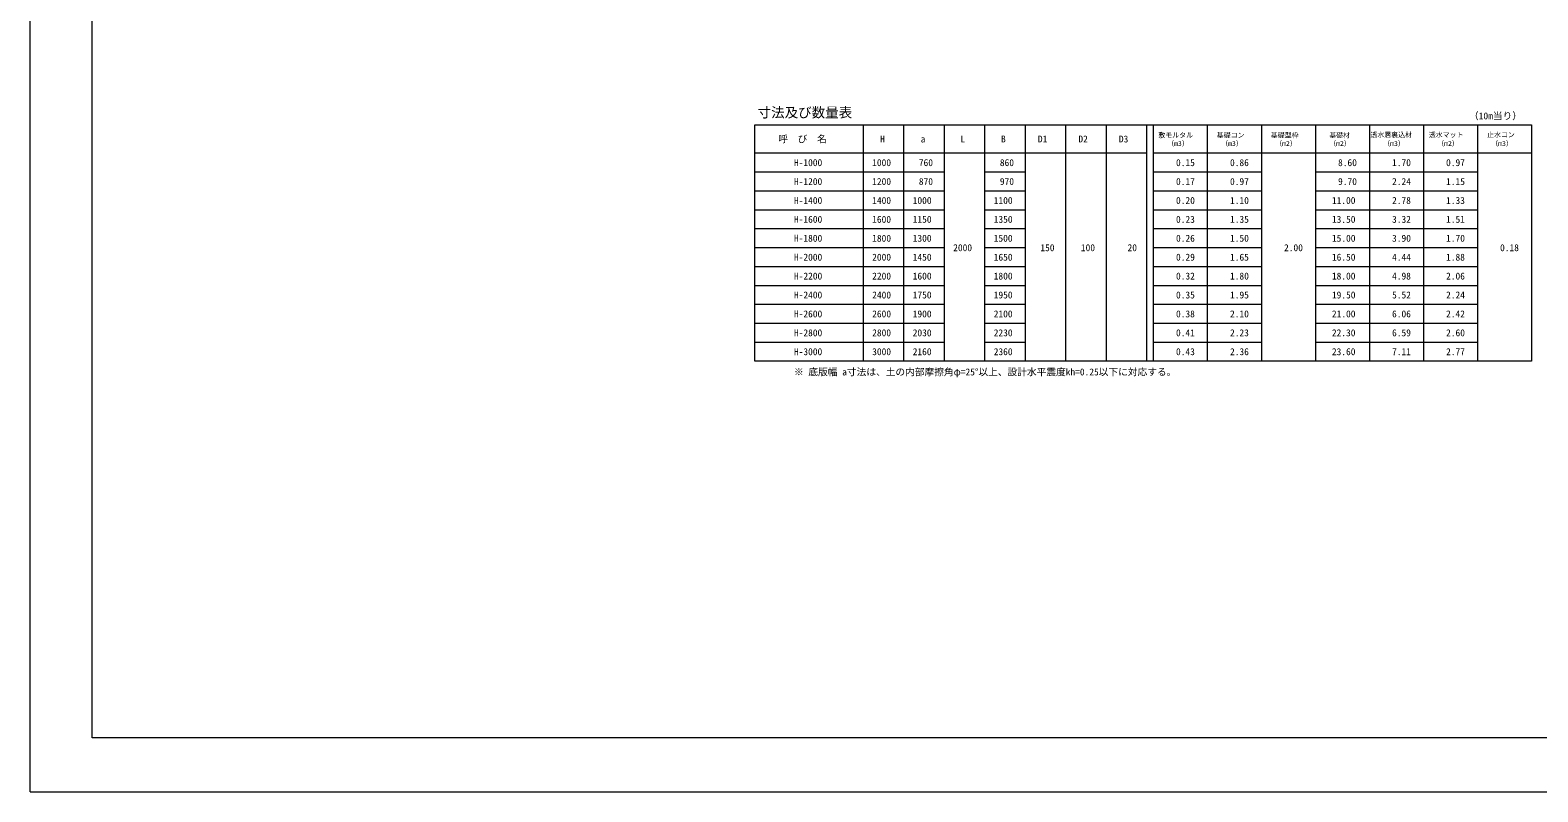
# Model space of a CAD drawing. Units: millimetres, scale not verified. Extents: x -2 to 84098, y -2 to 59398.
# Drawn here: x -2 to 55826, y -2 to 28198 of the extents above; entities that cross this region are included whole.
import ezdxf
from ezdxf.enums import TextEntityAlignment as Align

# ---------------------------------------------------------------- set-up
doc = ezdxf.new("R2010")
doc.units = ezdxf.units.MM
doc.header["$LTSCALE"] = 100
doc.layers.add('D-MTR', color=1, linetype='Continuous')
doc.layers.add('D-MTR-TXT', color=1, linetype='Continuous')
for name, color, linetype, lineweight in [('D-MTR-FRAM', 7, 'Continuous', 18), ('D-TTL(外枠）', 2, 'Continuous', 18), ('DEFPOINTS_3', 7, 'Continuous', 18)]:
    doc.layers.add(name, color=color, linetype=linetype, lineweight=lineweight)
doc.styles.add('ＭＳ ゴシック', font='')
doc.styles.get('ＭＳ ゴシック').set_extended_font_data('MS Gothic')

msp = doc.modelspace()

# ---------------------------------------------------------------- linework, layer by layer
at = {"layer": 'D-MTR-FRAM'}
for p, q in [((26837.8, 24688), (55587.8, 24688)), ((26837.8, 15938), (26837.8, 24688)), ((30837.8, 24688), (30837.8, 15938)), ((32337.8, 24688), (32337.8, 15938)), ((33837.8, 24688), (33837.8, 15938)), ((35337.8, 24688), (35337.8, 15938)), ((36837.8, 24688), (36837.8, 15938)), ((38337.8, 24688), (38337.8, 15938)), ((39837.8, 24688), (39837.8, 15938)), ((41337.8, 24688), (41337.8, 15938)), ((41587.8, 24688), (41587.8, 15938)), ((43587.8, 24688), (43587.8, 15938)), ((45587.8, 24688), (45587.8, 15938)), ((47587.8, 24688), (47587.8, 15938)), ((49587.8, 24688), (49587.8, 15938)), ((51587.8, 24688), (51587.8, 15938)), ((53587.8, 24688), (53587.8, 15938)), ((55587.8, 24688), (55587.8, 15938)), ((41337.8, 23638), (26837.8, 23638)), ((55587.8, 23638), (41587.8, 23638)), ((33837.8, 22938), (26837.8, 22938)), ((36837.8, 22938), (35337.8, 22938)), ((45587.8, 22938), (41587.8, 22938)), ((49587.8, 22938), (47587.8, 22938)), ((53587.8, 22938), (49587.8, 22938)), ((33837.8, 22238), (26837.8, 22238)), ((36837.8, 22238), (35337.8, 22238)), ((45587.8, 22238), (41587.8, 22238)), ((49587.8, 22238), (47587.8, 22238)), ((53587.8, 22238), (49587.8, 22238)), ((33837.8, 21538), (26837.8, 21538)), ((36837.8, 21538), (35337.8, 21538)), ((45587.8, 21538), (41587.8, 21538)), ((49587.8, 21538), (47587.8, 21538)), ((53587.8, 21538), (49587.8, 21538)), ((33837.8, 20838), (26837.8, 20838)), ((36837.8, 20838), (35337.8, 20838)), ((45587.8, 20838), (41587.8, 20838)), ((49587.8, 20838), (47587.8, 20838)), ((53587.8, 20838), (49587.8, 20838)), ((33837.8, 20138), (26837.8, 20138)), ((36837.8, 20138), (35337.8, 20138)), ((45587.8, 20138), (41587.8, 20138)), ((53587.8, 20138), (47587.8, 20138)), ((33837.8, 19438), (26837.8, 19438)), ((36837.8, 19438), (35337.8, 19438)), ((45587.8, 19438), (41587.8, 19438)), ((49587.8, 19438), (47587.8, 19438)), ((53587.8, 19438), (49587.8, 19438)), ((33837.8, 18738), (26837.8, 18738)), ((36837.8, 18738), (35337.8, 18738)), ((45587.8, 18738), (41587.8, 18738)), ((49587.8, 18738), (47587.8, 18738)), ((53587.8, 18738), (49587.8, 18738)), ((33837.8, 18038), (26837.8, 18038)), ((36837.8, 18038), (35337.8, 18038)), ((45587.8, 18038), (41587.8, 18038)), ((49587.8, 18038), (47587.8, 18038)), ((53587.8, 18038), (49587.8, 18038)), ((33837.8, 17338), (26837.8, 17338)), ((36837.8, 17338), (35337.8, 17338)), ((45587.8, 17338), (41587.8, 17338)), ((49587.8, 17338), (47587.8, 17338)), ((53587.8, 17338), (49587.8, 17338)), ((33837.8, 16638), (26837.8, 16638)), ((36837.8, 16638), (35337.8, 16638)), ((45587.8, 16638), (41587.8, 16638)), ((49587.8, 16638), (47587.8, 16638)), ((53587.8, 16638), (49587.8, 16638)), ((55587.8, 15938), (26837.8, 15938))]:
    msp.add_line(p, q, dxfattribs=at)
at = {"layer": 'D-TTL(外枠）'}
for p, q in [((2298.2, 1998), (2298.2, 57398)), ((81798.2, 1998), (2298.2, 1998))]:
    msp.add_line(p, q, dxfattribs=at)
at = {"layer": 'DEFPOINTS_3'}
for q in [(-1.8, 59398), (84098.2, -2)]:
    msp.add_line((-1.8, -2), q, dxfattribs=at)

# ---------------------------------------------------------------- texts
at = {"layer": 'D-MTR', "style": 'ＭＳ ゴシック'}
msp.add_text('寸法及び数量表', height=366.6, dxfattribs=at).set_placement((26936.2, 24855.5), align=Align.BOTTOM_LEFT)
at = {"layer": 'D-MTR-TXT', "style": 'ＭＳ ゴシック'}
for s, height, p in [('（10m当り）', 256.6, (53277.7, 24818.9)), ('呼\u3000び\u3000名', 256.6, (27700.7, 23963)), ('H', 256.6, (31474.1, 23963)), ('a', 256.6, (32974.1, 23963)), ('L', 256.6, (34450.3, 23963)), ('B', 256.6, (35950.3, 23963)), ('D1', 256.6, (37312.8, 23963)), ('D2', 256.6, (38812.8, 23963)), ('D3', 256.6, (40312.8, 23963)), ('敷モルタル', 183.3, (41775.6, 24163)), ('（m3）', 183.3, (42100.5, 23855.3)), ('基礎コン', 183.3, (43938, 24163)), ('（m3）', 183.3, (44100.5, 23855.3)), ('基礎型枠', 183.3, (45938, 24163)), ('（m2）', 183.3, (46100.5, 23855.3)), ('基礎材', 183.3, (48100.5, 24163)), ('（m2）', 183.3, (48100.5, 23855.3)), ('透水層裏込材', 183.3, (49627.8, 24178)), ('（m3）', 183.3, (50100.5, 23855.3)), ('透水マット', 183.3, (51787.8, 24178)), ('（m2）', 183.3, (52100.5, 23855.3)), ('止水コン', 183.3, (53947.8, 24178)), ('（m3）', 183.3, (54100.5, 23855.3)), ('H-1000', 256.6, (28281.4, 23088)), ('1000', 256.6, (31178.1, 23088)), ('760', 256.6, (32905.5, 23088)), ('860', 256.6, (35905.5, 23088)), ('0.15', 256.6, (42428.1, 23088)), ('0.86', 256.6, (44428.1, 23088)), ('8.60', 256.6, (48428.1, 23088)), ('1.70', 256.6, (50428.1, 23088)), ('0.97', 256.6, (52428.1, 23088)), ('H-1200', 256.6, (28281.4, 22388)), ('1200', 256.6, (31178.1, 22388)), ('870', 256.6, (32905.5, 22388)), ('970', 256.6, (35905.5, 22388)), ('0.17', 256.6, (42428.1, 22388)), ('0.97', 256.6, (44428.1, 22388)), ('9.70', 256.6, (48428.1, 22388)), ('2.24', 256.6, (50428.1, 22388)), ('1.15', 256.6, (52428.1, 22388)), ('H-1400', 256.6, (28281.4, 21688)), ('1400', 256.6, (31178.1, 21688)), ('1000', 256.6, (32678.1, 21688)), ('1100', 256.6, (35678.1, 21688)), ('0.20', 256.6, (42428.1, 21688)), ('1.10', 256.6, (44428.1, 21688)), ('11.00', 256.6, (48200.7, 21688)), ('2.78', 256.6, (50428.1, 21688)), ('1.33', 256.6, (52428.1, 21688)), ('H-1600', 256.6, (28281.4, 20988)), ('1600', 256.6, (31178.1, 20988)), ('1150', 256.6, (32678.1, 20988)), ('1350', 256.6, (35678.1, 20988)), ('0.23', 256.6, (42428.1, 20988)), ('1.35', 256.6, (44428.1, 20988)), ('13.50', 256.6, (48200.7, 20988)), ('3.32', 256.6, (50428.1, 20988)), ('1.51', 256.6, (52428.1, 20988)), ('H-1800', 256.6, (28281.4, 20288)), ('1800', 256.6, (31178.1, 20288)), ('1300', 256.6, (32678.1, 20288)), ('2000', 256.6, (34178.1, 19938)), ('1500', 256.6, (35678.1, 20288)), ('150', 256.6, (37405.5, 19938)), ('100', 256.6, (38905.5, 19938)), ('20', 256.6, (40633, 19938)), ('0.26', 256.6, (42428.1, 20288)), ('1.50', 256.6, (44428.1, 20288)), ('2.00', 256.6, (46428.1, 19938)), ('15.00', 256.6, (48200.7, 20288)), ('3.90', 256.6, (50428.1, 20288)), ('1.70', 256.6, (52428.1, 20288)), ('0.18', 256.6, (54428.1, 19938)), ('H-2000', 256.6, (28281.4, 19588)), ('2000', 256.6, (31178.1, 19588)), ('1450', 256.6, (32678.1, 19588)), ('1650', 256.6, (35678.1, 19588)), ('0.29', 256.6, (42428.1, 19588)), ('1.65', 256.6, (44428.1, 19588)), ('16.50', 256.6, (48200.7, 19588)), ('4.44', 256.6, (50428.1, 19588)), ('1.88', 256.6, (52428.1, 19588)), ('H-2200', 256.6, (28281.4, 18888)), ('2200', 256.6, (31178.1, 18888)), ('1600', 256.6, (32678.1, 18888)), ('1800', 256.6, (35678.1, 18888)), ('0.32', 256.6, (42428.1, 18888)), ('1.80', 256.6, (44428.1, 18888)), ('18.00', 256.6, (48200.7, 18888)), ('4.98', 256.6, (50428.1, 18888)), ('2.06', 256.6, (52428.1, 18888)), ('H-2400', 256.6, (28281.4, 18188)), ('2400', 256.6, (31178.1, 18188)), ('1750', 256.6, (32678.1, 18188)), ('1950', 256.6, (35678.1, 18188)), ('0.35', 256.6, (42428.1, 18188)), ('1.95', 256.6, (44428.1, 18188)), ('19.50', 256.6, (48200.7, 18188)), ('5.52', 256.6, (50428.1, 18188)), ('2.24', 256.6, (52428.1, 18188)), ('H-2600', 256.6, (28281.4, 17488)), ('2600', 256.6, (31178.1, 17488)), ('1900', 256.6, (32678.1, 17488)), ('2100', 256.6, (35678.1, 17488)), ('0.38', 256.6, (42428.1, 17488)), ('2.10', 256.6, (44428.1, 17488)), ('21.00', 256.6, (48200.7, 17488)), ('6.06', 256.6, (50428.1, 17488)), ('2.42', 256.6, (52428.1, 17488)), ('H-2800', 256.6, (28281.4, 16788)), ('2800', 256.6, (31178.1, 16788)), ('2030', 256.6, (32678.1, 16788)), ('2230', 256.6, (35678.1, 16788)), ('0.41', 256.6, (42428.1, 16788)), ('2.23', 256.6, (44428.1, 16788)), ('22.30', 256.6, (48200.7, 16788)), ('6.59', 256.6, (50428.1, 16788)), ('2.60', 256.6, (52428.1, 16788)), ('H-3000', 256.6, (28281.4, 16088)), ('3000', 256.6, (31178.1, 16088)), ('2160', 256.6, (32678.1, 16088)), ('2360', 256.6, (35678.1, 16088)), ('0.43', 256.6, (42428.1, 16088)), ('2.36', 256.6, (44428.1, 16088)), ('23.60', 256.6, (48200.7, 16088)), ('7.11', 256.6, (50428.1, 16088)), ('2.77', 256.6, (52428.1, 16088)), ('※ 底版幅 a寸法は、土の内部摩擦角φ=25°以上、設計水平震度kh=0.25以下に対応する。', 256.6, (28281.4, 15338))]:
    msp.add_text(s, height=height, dxfattribs=at).set_placement(p, align=Align.BOTTOM_LEFT)

doc.saveas('drawing.dxf')
